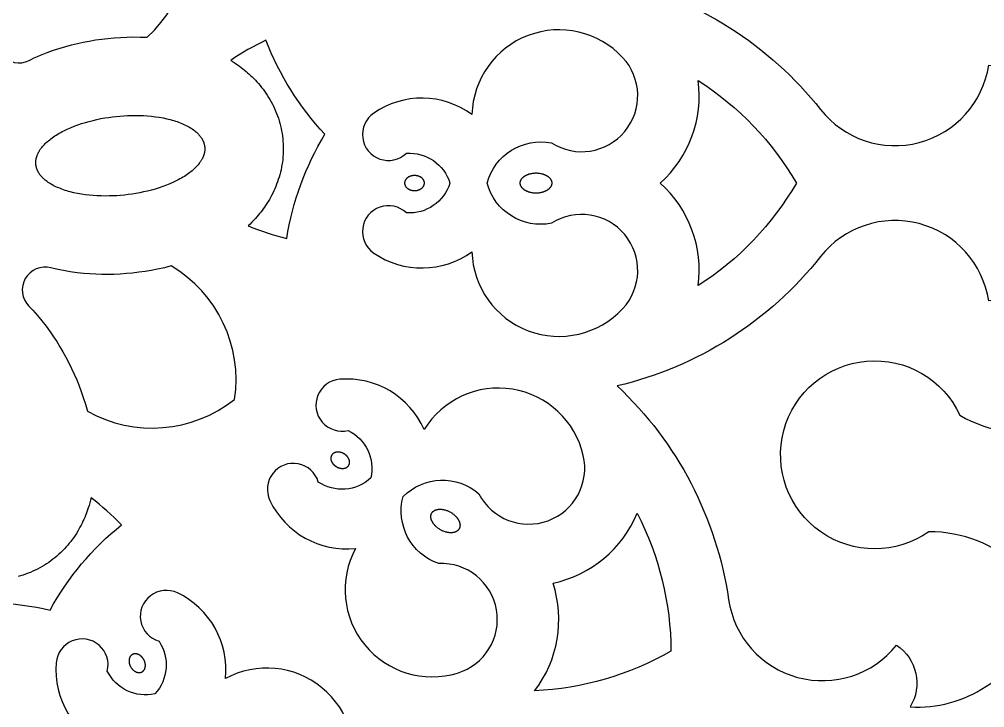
# Model space of a CAD drawing. Extents: x 10744 to 12749, y 6669 to 8676.
# Drawn here: x 11798.5 to 12112.5, y 7501.9 to 7725.9 of the extents above; entities that cross this region are included whole.
import ezdxf

# ---------------------------------------------------------------- set-up
doc = ezdxf.new("R2010")
doc.units = 0
doc.layers.add('LAYER_01', color=1, linetype='CONTINUOUS')

msp = doc.modelspace()

# ---------------------------------------------------------------- linework, layer by layer
at = {"layer": 'LAYER_01'}
for points in [[(12094.3, 7786.04, 0.395706), (12136.84, 7825.54, -0.07715), (12112.84, 7836.42, 0.159346), (12088.24, 7843.05, -0.402688), (12083.8, 7822.93, 0.655404), (12029.21, 7808.12, -0.168973), (11992.99, 7738.58, -0.168973), (12059.12, 7696.47, 0.655404), (12113.81, 7710.93, -0.402688), (12127.71, 7695.73, 0.159346), (12145.7, 7713.77, -0.07715), (12161.05, 7735.19, 0.395706), (12104.46, 7748.13, -2.755711)], [(11950.65, 7672.57, -0.394356), (11971.59, 7685.66, 0.882071), (11994.74, 7713.46, 0.670603), (11945.73, 7694.9, 0.318431), (11913.77, 7695.33, 1.084367), (11924.41, 7682.28, -0.346252), (11938.56, 7672.57, -0.346252), (11924.41, 7662.87, 1.084367), (11913.77, 7649.81, 0.318431), (11945.73, 7650.25, 0.670603), (11994.74, 7631.69, 0.882071), (11971.59, 7659.49, -0.394356)], [(11872.94, 7658.64, 0.037965), (11885.5, 7654.52, -0.096672), (11897.9, 7688.47, -0.096672), (11878.71, 7719.1, 0.037965), (11867.28, 7712.46), (11868.01, 7712), (11868.73, 7711.54), (11869.44, 7711.06), (11870.14, 7710.56), (11871.21, 7709.75), (11871.73, 7709.33), (11872.25, 7708.91), (11872.76, 7708.47), (11873.26, 7708.03), (11873.75, 7707.57), (11874.24, 7707.11), (11874.77, 7706.58), (11875.29, 7706.04), (11875.8, 7705.49), (11876.3, 7704.93), (11876.82, 7704.32), (11877.32, 7703.71), (11877.8, 7703.08), (11878.27, 7702.44), (11878.73, 7701.79), (11879.17, 7701.13), (11879.59, 7700.46), (11880, 7699.77), (11880.41, 7699.04), (11880.81, 7698.3), (11881.18, 7697.55), (11881.54, 7696.79), (11881.87, 7696.02), (11882.19, 7695.24), (11882.49, 7694.46), (11882.76, 7693.67), (11883.02, 7692.85), (11883.25, 7692.03), (11883.47, 7691.21), (11883.66, 7690.37), (11883.82, 7689.54), (11883.97, 7688.71), (11884.09, 7687.87), (11884.19, 7687.03), (11884.27, 7686.18), (11884.32, 7685.34), (11884.35, 7684.49), (11884.36, 7683.64), (11884.35, 7682.79), (11884.31, 7681.94), (11884.25, 7681.09), (11884.17, 7680.24), (11884.07, 7679.4), (11883.94, 7678.56), (11883.79, 7677.73), (11883.62, 7676.9), (11883.43, 7676.09), (11883.22, 7675.28), (11882.99, 7674.48), (11882.74, 7673.69), (11882.48, 7672.94), (11882.21, 7672.19), (11881.92, 7671.46), (11881.61, 7670.72), (11881.28, 7670), (11880.93, 7669.29), (11880.57, 7668.58), (11880.2, 7667.88), (11879.83, 7667.23), (11879.44, 7666.58), (11879.04, 7665.94), (11878.63, 7665.32), (11878.25, 7664.76), (11877.86, 7664.22), (11877.47, 7663.68), (11877.06, 7663.14), (11876.64, 7662.62), (11876.22, 7662.1), (11875.34, 7661.09), (11874.76, 7660.46), (11874.16, 7659.84), (11873.56, 7659.24)], [(12006.97, 7672.57, 0.246903), (12019.33, 7705.95, -0.117913), (12051.27, 7672.57, -0.117913), (12019.33, 7639.2, 0.246903)], [(11992.99, 7606.57, -0.168973), (12029.21, 7537.03, 0.655404), (12083.8, 7522.21, -0.402688), (12088.24, 7502.1, 0.159346), (12112.84, 7508.73, -0.07715), (12136.84, 7519.6, 0.395706), (12094.3, 7559.11, -2.755711), (12104.46, 7597.02, 0.395706), (12161.05, 7609.96, -0.07715), (12145.7, 7631.37, 0.159346), (12127.71, 7649.42, -0.402688), (12113.81, 7634.22, 0.655404), (12059.12, 7648.68, -0.168973)], [(11808.77, 7644.99, 0.761232), (11801.6, 7632.57), (11802.91, 7631.21), (11803.67, 7630.37), (11804.41, 7629.52), (11805.86, 7627.78), (11807.25, 7626), (11808.58, 7624.17), (11809.67, 7622.58), (11810.72, 7620.97), (11811.72, 7619.34), (11812.69, 7617.68), (11813.68, 7615.89), (11814.62, 7614.08), (11815.52, 7612.25), (11816.37, 7610.39), (11817.18, 7608.52), (11817.94, 7606.63), (11818.65, 7604.71), (11819.32, 7602.79), (11820.02, 7600.58), (11820.66, 7598.35, 0.304083), (11868.54, 7602.2, 0.304083), (11847.94, 7645.6), (11845.69, 7645.04), (11843.43, 7644.54), (11841.42, 7644.15), (11839.41, 7643.82), (11837.39, 7643.53), (11835.36, 7643.29), (11833.33, 7643.1), (11831.3, 7642.96), (11829.26, 7642.87), (11827.22, 7642.83), (11825.3, 7642.84), (11823.37, 7642.9), (11821.45, 7643), (11819.54, 7643.15), (11817.31, 7643.39), (11815.1, 7643.69), (11812.85, 7644.08), (11811.72, 7644.3), (11810.61, 7644.54)], [(11923.32, 7570.58, -0.394356), (11948, 7571.44, 0.882071), (11981.95, 7583.94, 0.670603), (11930.22, 7592.37, 0.318431), (11902.76, 7608.73, 1.084367), (11905.45, 7592.1, -0.346252), (11912.85, 7576.62, -0.346252), (11895.74, 7575.29, 1.084367), (11880, 7569.31, 0.318431), (11907.89, 7553.7, 0.670603), (11941.06, 7513.13, 0.882071), (11934.91, 7548.78, -0.394356)], [(11972.09, 7542.42, 0.246903), (11999.48, 7565.14, -0.117913), (12010.46, 7520.26, -0.117913), (11966.11, 7507.34, 0.246903)], [(11848.65, 7495.91, -0.394356), (11870.45, 7484.32, 0.882071), (11906.11, 7478.17, 0.670603), (11865.53, 7511.34, 0.318431), (11849.93, 7539.23, 1.084367), (11843.94, 7523.49, -0.346252), (11842.61, 7506.38, -0.346252), (11827.13, 7513.78, 1.084367), (11810.51, 7516.47, 0.318431), (11826.86, 7489.01, 0.670603), (11835.29, 7437.29, 0.882071), (11847.79, 7471.23, -0.394356)]]:
    msp.add_lwpolyline(points, format="xyb", close=True, dxfattribs=at)
for points in [[(11792.08, 7723.12, 0.761232), (11801.68, 7712.47), (11803.38, 7713.29), (11804.41, 7713.75), (11805.45, 7714.2), (11807.55, 7715.04), (11809.68, 7715.81), (11811.83, 7716.51), (11813.67, 7717.05), (11815.53, 7717.55), (11817.4, 7718), (11819.28, 7718.41), (11821.28, 7718.8), (11823.29, 7719.13), (11825.31, 7719.42), (11827.34, 7719.66), (11829.37, 7719.85), (11831.41, 7719.99), (11833.44, 7720.08), (11835.48, 7720.12), (11837.8, 7720.1), (11840.12, 7720.02, 0.304083), (11851.25, 7766.75, 0.304083)], [(11772.4, 7534.95, -0.096672), (11808.51, 7533.65, -0.096672), (11831.71, 7561.36, 0.037965), (11821.86, 7570.18), (11821.66, 7569.35), (11821.44, 7568.52), (11821.2, 7567.69), (11820.94, 7566.88), (11820.5, 7565.61), (11820.27, 7564.98), (11820.02, 7564.36), (11819.77, 7563.74), (11819.5, 7563.12), (11819.22, 7562.52), (11818.93, 7561.91), (11818.59, 7561.24), (11818.24, 7560.58), (11817.87, 7559.92), (11817.49, 7559.27), (11817.08, 7558.6), (11816.64, 7557.93), (11816.2, 7557.27), (11815.73, 7556.63), (11815.26, 7555.99), (11814.76, 7555.37), (11814.25, 7554.76), (11813.73, 7554.16), (11813.17, 7553.54), (11812.58, 7552.94), (11811.98, 7552.35), (11811.37, 7551.78), (11810.74, 7551.22), (11810.1, 7550.68), (11809.45, 7550.16), (11808.78, 7549.65), (11808.08, 7549.15), (11807.37, 7548.68), (11806.65, 7548.22), (11805.92, 7547.78), (11805.18, 7547.37), (11804.43, 7546.97), (11803.68, 7546.59), (11802.91, 7546.24), (11802.13, 7545.9), (11801.34, 7545.59), (11800.54, 7545.3), (11799.74, 7545.03), (11798.92, 7544.78), (11798.1, 7544.55)]]:
    msp.add_lwpolyline(points, format="xyb", dxfattribs=at)
for points in [[(11803.9, 7678.59), (11803.89, 7678.73), (11803.88, 7678.87), (11803.87, 7679.02), (11803.87, 7679.16), (11803.87, 7679.31), (11803.87, 7679.46), (11803.88, 7679.6), (11803.89, 7679.75), (11803.9, 7679.9), (11803.92, 7680.05), (11803.94, 7680.2), (11803.97, 7680.35), (11804, 7680.5), (11804.03, 7680.66), (11804.07, 7680.81), (11804.11, 7680.97), (11804.16, 7681.12), (11804.21, 7681.28), (11804.26, 7681.43), (11804.32, 7681.59), (11804.38, 7681.75), (11804.45, 7681.9), (11804.52, 7682.06), (11804.59, 7682.22), (11804.67, 7682.38), (11804.75, 7682.54), (11804.84, 7682.7), (11804.93, 7682.86), (11805.02, 7683.02), (11805.12, 7683.18), (11805.22, 7683.34), (11805.33, 7683.5), (11805.44, 7683.66), (11805.56, 7683.82), (11805.81, 7684.15), (11806.07, 7684.47), (11806.35, 7684.79), (11806.65, 7685.11), (11806.96, 7685.43), (11807.29, 7685.74), (11807.64, 7686.06), (11808, 7686.37), (11808.38, 7686.69), (11808.78, 7686.99), (11809.19, 7687.3), (11809.62, 7687.6), (11810.06, 7687.9), (11810.52, 7688.19), (11810.99, 7688.48), (11811.47, 7688.77), (11811.97, 7689.05), (11812.48, 7689.32), (11813, 7689.59), (11814.08, 7690.11), (11815.2, 7690.6), (11816.36, 7691.07), (11817.55, 7691.51), (11818.76, 7691.93), (11820, 7692.31), (11821.25, 7692.66), (11822.5, 7692.98), (11823.77, 7693.27), (11825.03, 7693.53), (11826.29, 7693.76), (11827.55, 7693.96), (11828.78, 7694.13), (11830.01, 7694.27), (11831.23, 7694.38), (11832.48, 7694.48), (11833.74, 7694.54), (11835.02, 7694.58), (11836.31, 7694.59), (11837.61, 7694.57), (11838.91, 7694.52), (11840.21, 7694.43), (11841.49, 7694.31), (11842.77, 7694.16), (11844.02, 7693.98), (11845.25, 7693.76), (11846.45, 7693.51), (11847.61, 7693.23), (11848.18, 7693.07), (11848.73, 7692.91), (11849.28, 7692.74), (11849.81, 7692.56), (11850.33, 7692.38), (11850.84, 7692.18), (11851.34, 7691.98), (11851.82, 7691.78), (11852.28, 7691.57), (11852.73, 7691.35), (11853.17, 7691.12), (11853.59, 7690.89), (11854, 7690.65), (11854.39, 7690.41), (11854.76, 7690.17), (11855.12, 7689.91), (11855.46, 7689.66), (11855.78, 7689.4), (11856.09, 7689.13), (11856.24, 7689), (11856.38, 7688.87), (11856.52, 7688.73), (11856.65, 7688.6), (11856.78, 7688.46), (11856.91, 7688.32), (11857.03, 7688.19), (11857.15, 7688.05), (11857.26, 7687.91), (11857.37, 7687.77), (11857.48, 7687.63), (11857.58, 7687.49), (11857.68, 7687.35), (11857.77, 7687.21), (11857.86, 7687.07), (11857.94, 7686.92), (11858.02, 7686.78), (11858.1, 7686.64), (11858.17, 7686.5), (11858.24, 7686.36), (11858.31, 7686.21), (11858.37, 7686.07), (11858.42, 7685.93), (11858.48, 7685.78), (11858.53, 7685.64), (11858.57, 7685.5), (11858.61, 7685.36), (11858.65, 7685.21), (11858.68, 7685.07), (11858.72, 7684.93), (11858.74, 7684.79), (11858.77, 7684.64), (11858.79, 7684.5), (11858.8, 7684.36), (11858.82, 7684.22), (11858.83, 7684.08), (11858.83, 7683.93), (11858.84, 7683.79), (11858.84, 7683.64), (11858.83, 7683.5), (11858.82, 7683.35), (11858.81, 7683.2), (11858.8, 7683.05), (11858.78, 7682.9), (11858.76, 7682.75), (11858.73, 7682.6), (11858.7, 7682.45), (11858.67, 7682.29), (11858.63, 7682.14), (11858.59, 7681.98), (11858.54, 7681.83), (11858.49, 7681.67), (11858.44, 7681.52), (11858.38, 7681.36), (11858.32, 7681.2), (11858.26, 7681.05), (11858.19, 7680.89), (11858.11, 7680.73), (11858.04, 7680.57), (11857.95, 7680.41), (11857.87, 7680.25), (11857.78, 7680.09), (11857.68, 7679.93), (11857.58, 7679.77), (11857.48, 7679.61), (11857.37, 7679.45), (11857.26, 7679.29), (11857.14, 7679.13), (11856.9, 7678.81), (11856.63, 7678.48), (11856.35, 7678.16), (11856.06, 7677.84), (11855.74, 7677.52), (11855.41, 7677.21), (11855.06, 7676.89), (11854.7, 7676.58), (11854.32, 7676.27), (11853.92, 7675.96), (11853.51, 7675.65), (11853.08, 7675.35), (11852.64, 7675.05), (11852.18, 7674.76), (11851.71, 7674.47), (11851.23, 7674.18), (11850.73, 7673.91), (11850.22, 7673.63), (11849.7, 7673.36), (11848.62, 7672.84), (11847.5, 7672.35), (11846.34, 7671.88), (11845.15, 7671.44), (11843.94, 7671.02), (11842.71, 7670.64), (11841.46, 7670.29), (11840.2, 7669.97), (11838.93, 7669.68), (11837.67, 7669.42), (11836.41, 7669.19), (11835.16, 7668.99), (11833.92, 7668.82), (11832.7, 7668.68), (11831.47, 7668.57), (11830.22, 7668.47), (11828.96, 7668.41), (11827.68, 7668.37), (11826.39, 7668.36), (11825.09, 7668.38), (11823.79, 7668.43), (11822.5, 7668.52), (11821.21, 7668.64), (11819.94, 7668.79), (11818.68, 7668.97), (11817.45, 7669.19), (11816.26, 7669.44), (11815.09, 7669.72), (11814.53, 7669.88), (11813.97, 7670.04), (11813.42, 7670.21), (11812.89, 7670.39), (11812.37, 7670.57), (11811.86, 7670.77), (11811.37, 7670.97), (11810.89, 7671.17), (11810.42, 7671.38), (11809.97, 7671.6), (11809.53, 7671.83), (11809.11, 7672.06), (11808.7, 7672.3), (11808.31, 7672.54), (11807.94, 7672.79), (11807.58, 7673.04), (11807.24, 7673.29), (11806.92, 7673.55), (11806.61, 7673.82), (11806.46, 7673.95), (11806.32, 7674.08), (11806.18, 7674.22), (11806.05, 7674.35), (11805.92, 7674.49), (11805.79, 7674.63), (11805.67, 7674.76), (11805.55, 7674.9), (11805.44, 7675.04), (11805.33, 7675.18), (11805.22, 7675.32), (11805.12, 7675.46), (11805.03, 7675.6), (11804.93, 7675.74), (11804.84, 7675.88), (11804.76, 7676.03), (11804.68, 7676.17), (11804.6, 7676.31), (11804.53, 7676.45), (11804.46, 7676.6), (11804.4, 7676.74), (11804.34, 7676.88), (11804.28, 7677.02), (11804.23, 7677.17), (11804.18, 7677.31), (11804.13, 7677.45), (11804.09, 7677.59), (11804.05, 7677.74), (11804.02, 7677.88), (11803.99, 7678.02), (11803.96, 7678.16), (11803.94, 7678.31), (11803.92, 7678.45)], [(11930.27, 7672.57), (11930.27, 7672.63), (11930.27, 7672.68), (11930.26, 7672.74), (11930.26, 7672.79), (11930.25, 7672.85), (11930.24, 7672.91), (11930.23, 7672.96), (11930.22, 7673.02), (11930.2, 7673.08), (11930.19, 7673.13), (11930.17, 7673.19), (11930.15, 7673.25), (11930.13, 7673.3), (11930.1, 7673.36), (11930.07, 7673.42), (11930.05, 7673.47), (11930.02, 7673.53), (11929.98, 7673.59), (11929.95, 7673.64), (11929.91, 7673.7), (11929.87, 7673.75), (11929.83, 7673.81), (11929.79, 7673.86), (11929.75, 7673.91), (11929.7, 7673.96), (11929.65, 7674.02), (11929.6, 7674.07), (11929.55, 7674.12), (11929.5, 7674.16), (11929.44, 7674.21), (11929.39, 7674.26), (11929.33, 7674.3), (11929.27, 7674.35), (11929.21, 7674.39), (11929.14, 7674.43), (11929.08, 7674.47), (11929.01, 7674.51), (11928.95, 7674.55), (11928.88, 7674.59), (11928.81, 7674.62), (11928.74, 7674.65), (11928.67, 7674.69), (11928.6, 7674.72), (11928.53, 7674.75), (11928.45, 7674.77), (11928.38, 7674.8), (11928.31, 7674.83), (11928.23, 7674.85), (11928.16, 7674.87), (11928.08, 7674.89), (11928.01, 7674.91), (11927.93, 7674.93), (11927.86, 7674.94), (11927.78, 7674.96), (11927.71, 7674.97), (11927.63, 7674.98), (11927.56, 7674.99), (11927.48, 7675), (11927.41, 7675), (11927.34, 7675.01), (11927.19, 7675.02), (11927.05, 7675.02), (11926.9, 7675.02), (11926.76, 7675.01), (11926.68, 7675), (11926.61, 7675), (11926.53, 7674.99), (11926.46, 7674.98), (11926.38, 7674.97), (11926.31, 7674.96), (11926.23, 7674.94), (11926.16, 7674.93), (11926.08, 7674.91), (11926.01, 7674.89), (11925.93, 7674.87), (11925.86, 7674.85), (11925.78, 7674.83), (11925.71, 7674.8), (11925.64, 7674.77), (11925.56, 7674.75), (11925.49, 7674.72), (11925.42, 7674.69), (11925.35, 7674.65), (11925.28, 7674.62), (11925.21, 7674.59), (11925.14, 7674.55), (11925.08, 7674.51), (11925.01, 7674.47), (11924.95, 7674.43), (11924.88, 7674.39), (11924.82, 7674.35), (11924.76, 7674.3), (11924.7, 7674.26), (11924.65, 7674.21), (11924.59, 7674.16), (11924.54, 7674.12), (11924.49, 7674.07), (11924.44, 7674.02), (11924.39, 7673.96), (11924.34, 7673.91), (11924.3, 7673.86), (11924.26, 7673.81), (11924.22, 7673.75), (11924.18, 7673.7), (11924.14, 7673.64), (11924.11, 7673.59), (11924.07, 7673.53), (11924.04, 7673.47), (11924.02, 7673.42), (11923.99, 7673.36), (11923.96, 7673.3), (11923.94, 7673.25), (11923.92, 7673.19), (11923.9, 7673.13), (11923.89, 7673.08), (11923.87, 7673.02), (11923.86, 7672.96), (11923.85, 7672.91), (11923.84, 7672.85), (11923.83, 7672.79), (11923.83, 7672.74), (11923.82, 7672.68), (11923.82, 7672.63), (11923.82, 7672.57), (11923.82, 7672.52), (11923.82, 7672.46), (11923.83, 7672.41), (11923.83, 7672.35), (11923.84, 7672.3), (11923.85, 7672.24), (11923.86, 7672.19), (11923.87, 7672.13), (11923.89, 7672.07), (11923.9, 7672.01), (11923.92, 7671.96), (11923.94, 7671.9), (11923.96, 7671.84), (11923.99, 7671.79), (11924.02, 7671.73), (11924.04, 7671.67), (11924.07, 7671.62), (11924.11, 7671.56), (11924.14, 7671.51), (11924.18, 7671.45), (11924.22, 7671.4), (11924.26, 7671.34), (11924.3, 7671.29), (11924.34, 7671.23), (11924.39, 7671.18), (11924.44, 7671.13), (11924.49, 7671.08), (11924.54, 7671.03), (11924.59, 7670.98), (11924.65, 7670.94), (11924.7, 7670.89), (11924.76, 7670.84), (11924.82, 7670.8), (11924.88, 7670.76), (11924.95, 7670.71), (11925.01, 7670.67), (11925.08, 7670.64), (11925.14, 7670.6), (11925.21, 7670.56), (11925.28, 7670.53), (11925.35, 7670.49), (11925.42, 7670.46), (11925.49, 7670.43), (11925.56, 7670.4), (11925.64, 7670.37), (11925.71, 7670.35), (11925.78, 7670.32), (11925.86, 7670.3), (11925.93, 7670.28), (11926.01, 7670.26), (11926.08, 7670.24), (11926.16, 7670.22), (11926.23, 7670.21), (11926.31, 7670.19), (11926.38, 7670.18), (11926.46, 7670.17), (11926.53, 7670.16), (11926.61, 7670.15), (11926.68, 7670.14), (11926.76, 7670.14), (11926.9, 7670.13), (11927.05, 7670.13), (11927.19, 7670.13), (11927.34, 7670.14), (11927.41, 7670.14), (11927.48, 7670.15), (11927.56, 7670.16), (11927.63, 7670.17), (11927.71, 7670.18), (11927.78, 7670.19), (11927.86, 7670.21), (11927.93, 7670.22), (11928.01, 7670.24), (11928.08, 7670.26), (11928.16, 7670.28), (11928.23, 7670.3), (11928.31, 7670.32), (11928.38, 7670.35), (11928.45, 7670.37), (11928.53, 7670.4), (11928.6, 7670.43), (11928.67, 7670.46), (11928.74, 7670.49), (11928.81, 7670.53), (11928.88, 7670.56), (11928.95, 7670.6), (11929.01, 7670.64), (11929.08, 7670.67), (11929.14, 7670.71), (11929.21, 7670.76), (11929.27, 7670.8), (11929.33, 7670.84), (11929.39, 7670.89), (11929.44, 7670.94), (11929.5, 7670.98), (11929.55, 7671.03), (11929.6, 7671.08), (11929.65, 7671.13), (11929.7, 7671.18), (11929.75, 7671.23), (11929.79, 7671.29), (11929.83, 7671.34), (11929.87, 7671.4), (11929.91, 7671.45), (11929.95, 7671.51), (11929.98, 7671.56), (11930.02, 7671.62), (11930.05, 7671.67), (11930.07, 7671.73), (11930.1, 7671.79), (11930.13, 7671.84), (11930.15, 7671.9), (11930.17, 7671.96), (11930.19, 7672.01), (11930.2, 7672.07), (11930.22, 7672.13), (11930.23, 7672.19), (11930.24, 7672.24), (11930.25, 7672.3), (11930.26, 7672.35), (11930.26, 7672.41), (11930.27, 7672.46), (11930.27, 7672.52)], [(11961.43, 7672.57), (11961.43, 7672.65), (11961.43, 7672.68), (11961.44, 7672.72), (11961.44, 7672.76), (11961.44, 7672.79), (11961.45, 7672.83), (11961.45, 7672.87), (11961.46, 7672.91), (11961.46, 7672.94), (11961.47, 7672.98), (11961.48, 7673.02), (11961.49, 7673.06), (11961.5, 7673.1), (11961.51, 7673.13), (11961.52, 7673.17), (11961.53, 7673.21), (11961.54, 7673.25), (11961.55, 7673.29), (11961.57, 7673.32), (11961.6, 7673.4), (11961.63, 7673.48), (11961.67, 7673.55), (11961.7, 7673.63), (11961.75, 7673.71), (11961.79, 7673.78), (11961.84, 7673.86), (11961.89, 7673.93), (11961.95, 7674.01), (11962, 7674.08), (11962.07, 7674.16), (11962.13, 7674.23), (11962.2, 7674.3), (11962.27, 7674.37), (11962.34, 7674.44), (11962.42, 7674.51), (11962.5, 7674.58), (11962.58, 7674.64), (11962.66, 7674.71), (11962.75, 7674.77), (11962.84, 7674.84), (11962.93, 7674.9), (11963.03, 7674.96), (11963.13, 7675.01), (11963.23, 7675.07), (11963.33, 7675.12), (11963.43, 7675.18), (11963.54, 7675.23), (11963.65, 7675.28), (11963.76, 7675.32), (11963.87, 7675.37), (11963.98, 7675.41), (11964.09, 7675.45), (11964.21, 7675.49), (11964.32, 7675.53), (11964.44, 7675.56), (11964.56, 7675.6), (11964.67, 7675.63), (11964.91, 7675.68), (11965.15, 7675.73), (11965.39, 7675.77), (11965.63, 7675.8), (11965.87, 7675.83), (11966.1, 7675.85), (11966.34, 7675.86), (11966.56, 7675.86), (11966.79, 7675.86), (11967.03, 7675.85), (11967.26, 7675.83), (11967.5, 7675.8), (11967.74, 7675.77), (11967.98, 7675.73), (11968.22, 7675.68), (11968.45, 7675.63), (11968.57, 7675.6), (11968.69, 7675.56), (11968.81, 7675.53), (11968.92, 7675.49), (11969.04, 7675.45), (11969.15, 7675.41), (11969.26, 7675.37), (11969.37, 7675.32), (11969.48, 7675.28), (11969.59, 7675.23), (11969.7, 7675.18), (11969.8, 7675.12), (11969.9, 7675.07), (11970, 7675.01), (11970.1, 7674.96), (11970.19, 7674.9), (11970.29, 7674.84), (11970.38, 7674.77), (11970.46, 7674.71), (11970.55, 7674.64), (11970.63, 7674.58), (11970.71, 7674.51), (11970.79, 7674.44), (11970.86, 7674.37), (11970.93, 7674.3), (11971, 7674.23), (11971.06, 7674.16), (11971.12, 7674.08), (11971.18, 7674.01), (11971.24, 7673.93), (11971.29, 7673.86), (11971.34, 7673.78), (11971.38, 7673.71), (11971.42, 7673.63), (11971.46, 7673.55), (11971.5, 7673.48), (11971.53, 7673.4), (11971.56, 7673.32), (11971.57, 7673.29), (11971.59, 7673.25), (11971.6, 7673.21), (11971.61, 7673.17), (11971.62, 7673.13), (11971.63, 7673.1), (11971.64, 7673.06), (11971.65, 7673.02), (11971.66, 7672.98), (11971.66, 7672.94), (11971.67, 7672.91), (11971.68, 7672.87), (11971.68, 7672.83), (11971.68, 7672.79), (11971.69, 7672.76), (11971.69, 7672.72), (11971.69, 7672.68), (11971.7, 7672.65), (11971.7, 7672.57), (11971.7, 7672.5), (11971.69, 7672.46), (11971.69, 7672.43), (11971.69, 7672.39), (11971.68, 7672.35), (11971.68, 7672.32), (11971.68, 7672.28), (11971.67, 7672.24), (11971.66, 7672.2), (11971.66, 7672.17), (11971.65, 7672.13), (11971.64, 7672.09), (11971.63, 7672.05), (11971.62, 7672.01), (11971.61, 7671.98), (11971.6, 7671.94), (11971.59, 7671.9), (11971.57, 7671.86), (11971.56, 7671.82), (11971.53, 7671.75), (11971.5, 7671.67), (11971.46, 7671.59), (11971.42, 7671.52), (11971.38, 7671.44), (11971.34, 7671.36), (11971.29, 7671.29), (11971.24, 7671.21), (11971.18, 7671.14), (11971.12, 7671.06), (11971.06, 7670.99), (11971, 7670.92), (11970.93, 7670.85), (11970.86, 7670.78), (11970.79, 7670.71), (11970.71, 7670.64), (11970.63, 7670.57), (11970.55, 7670.5), (11970.46, 7670.44), (11970.38, 7670.37), (11970.29, 7670.31), (11970.19, 7670.25), (11970.1, 7670.19), (11970, 7670.13), (11969.9, 7670.08), (11969.8, 7670.02), (11969.7, 7669.97), (11969.59, 7669.92), (11969.48, 7669.87), (11969.37, 7669.82), (11969.26, 7669.78), (11969.15, 7669.73), (11969.04, 7669.69), (11968.92, 7669.65), (11968.81, 7669.62), (11968.69, 7669.58), (11968.57, 7669.55), (11968.45, 7669.52), (11968.22, 7669.46), (11967.98, 7669.41), (11967.74, 7669.37), (11967.5, 7669.34), (11967.26, 7669.32), (11967.03, 7669.3), (11966.79, 7669.29), (11966.56, 7669.29), (11966.34, 7669.29), (11966.1, 7669.3), (11965.87, 7669.32), (11965.63, 7669.34), (11965.39, 7669.37), (11965.15, 7669.41), (11964.91, 7669.46), (11964.67, 7669.52), (11964.56, 7669.55), (11964.44, 7669.58), (11964.32, 7669.62), (11964.21, 7669.65), (11964.09, 7669.69), (11963.98, 7669.73), (11963.87, 7669.78), (11963.76, 7669.82), (11963.65, 7669.87), (11963.54, 7669.92), (11963.43, 7669.97), (11963.33, 7670.02), (11963.23, 7670.08), (11963.13, 7670.13), (11963.03, 7670.19), (11962.93, 7670.25), (11962.84, 7670.31), (11962.75, 7670.37), (11962.66, 7670.44), (11962.58, 7670.5), (11962.5, 7670.57), (11962.42, 7670.64), (11962.34, 7670.71), (11962.27, 7670.78), (11962.2, 7670.85), (11962.13, 7670.92), (11962.07, 7670.99), (11962, 7671.06), (11961.95, 7671.14), (11961.89, 7671.21), (11961.84, 7671.29), (11961.79, 7671.36), (11961.75, 7671.44), (11961.7, 7671.52), (11961.67, 7671.59), (11961.63, 7671.67), (11961.6, 7671.75), (11961.57, 7671.82), (11961.55, 7671.86), (11961.54, 7671.9), (11961.53, 7671.94), (11961.52, 7671.98), (11961.51, 7672.01), (11961.5, 7672.05), (11961.49, 7672.09), (11961.48, 7672.13), (11961.47, 7672.17), (11961.46, 7672.2), (11961.46, 7672.24), (11961.45, 7672.28), (11961.45, 7672.32), (11961.44, 7672.35), (11961.44, 7672.39), (11961.44, 7672.43), (11961.43, 7672.46), (11961.43, 7672.5)], [(11905.67, 7580.77), (11905.7, 7580.81), (11905.72, 7580.86), (11905.75, 7580.91), (11905.77, 7580.96), (11905.79, 7581.02), (11905.81, 7581.07), (11905.83, 7581.12), (11905.85, 7581.18), (11905.86, 7581.24), (11905.88, 7581.29), (11905.89, 7581.35), (11905.9, 7581.41), (11905.91, 7581.47), (11905.92, 7581.53), (11905.92, 7581.6), (11905.93, 7581.66), (11905.93, 7581.72), (11905.93, 7581.79), (11905.93, 7581.85), (11905.92, 7581.92), (11905.92, 7581.99), (11905.91, 7582.05), (11905.9, 7582.12), (11905.89, 7582.19), (11905.87, 7582.26), (11905.86, 7582.33), (11905.84, 7582.39), (11905.82, 7582.46), (11905.8, 7582.53), (11905.77, 7582.6), (11905.75, 7582.67), (11905.72, 7582.74), (11905.69, 7582.81), (11905.66, 7582.87), (11905.62, 7582.94), (11905.59, 7583.01), (11905.55, 7583.07), (11905.51, 7583.14), (11905.47, 7583.21), (11905.43, 7583.27), (11905.39, 7583.33), (11905.34, 7583.4), (11905.3, 7583.46), (11905.25, 7583.52), (11905.2, 7583.58), (11905.15, 7583.64), (11905.1, 7583.7), (11905.04, 7583.76), (11904.99, 7583.81), (11904.94, 7583.87), (11904.88, 7583.92), (11904.82, 7583.97), (11904.77, 7584.02), (11904.71, 7584.07), (11904.65, 7584.12), (11904.59, 7584.17), (11904.53, 7584.22), (11904.47, 7584.26), (11904.41, 7584.3), (11904.35, 7584.35), (11904.22, 7584.42), (11904.1, 7584.5), (11903.98, 7584.57), (11903.84, 7584.64), (11903.78, 7584.67), (11903.71, 7584.7), (11903.64, 7584.73), (11903.57, 7584.76), (11903.5, 7584.78), (11903.43, 7584.81), (11903.36, 7584.84), (11903.28, 7584.86), (11903.21, 7584.88), (11903.14, 7584.91), (11903.06, 7584.93), (11902.99, 7584.94), (11902.91, 7584.96), (11902.83, 7584.98), (11902.76, 7584.99), (11902.68, 7585), (11902.6, 7585.01), (11902.53, 7585.02), (11902.45, 7585.03), (11902.37, 7585.04), (11902.3, 7585.04), (11902.22, 7585.04), (11902.14, 7585.04), (11902.07, 7585.04), (11901.99, 7585.04), (11901.91, 7585.03), (11901.84, 7585.03), (11901.77, 7585.02), (11901.69, 7585.01), (11901.62, 7585), (11901.55, 7584.98), (11901.48, 7584.97), (11901.41, 7584.95), (11901.34, 7584.93), (11901.27, 7584.91), (11901.21, 7584.89), (11901.14, 7584.87), (11901.08, 7584.84), (11901.02, 7584.81), (11900.96, 7584.79), (11900.9, 7584.76), (11900.84, 7584.73), (11900.78, 7584.69), (11900.73, 7584.66), (11900.68, 7584.63), (11900.63, 7584.59), (11900.58, 7584.55), (11900.53, 7584.51), (11900.48, 7584.48), (11900.44, 7584.43), (11900.39, 7584.39), (11900.35, 7584.35), (11900.31, 7584.31), (11900.27, 7584.27), (11900.24, 7584.22), (11900.2, 7584.18), (11900.17, 7584.13), (11900.14, 7584.09), (11900.11, 7584.04), (11900.08, 7583.99), (11900.06, 7583.95), (11900.03, 7583.9), (11900.01, 7583.85), (11899.98, 7583.8), (11899.96, 7583.74), (11899.94, 7583.69), (11899.92, 7583.64), (11899.91, 7583.58), (11899.89, 7583.52), (11899.88, 7583.47), (11899.86, 7583.41), (11899.85, 7583.35), (11899.85, 7583.29), (11899.84, 7583.23), (11899.83, 7583.16), (11899.83, 7583.1), (11899.83, 7583.04), (11899.83, 7582.97), (11899.83, 7582.91), (11899.83, 7582.84), (11899.84, 7582.77), (11899.85, 7582.71), (11899.86, 7582.64), (11899.87, 7582.57), (11899.88, 7582.5), (11899.9, 7582.43), (11899.92, 7582.37), (11899.94, 7582.3), (11899.96, 7582.23), (11899.98, 7582.16), (11900.01, 7582.09), (11900.04, 7582.02), (11900.07, 7581.95), (11900.1, 7581.89), (11900.13, 7581.82), (11900.17, 7581.75), (11900.2, 7581.69), (11900.24, 7581.62), (11900.28, 7581.55), (11900.32, 7581.49), (11900.37, 7581.43), (11900.41, 7581.36), (11900.46, 7581.3), (11900.51, 7581.24), (11900.56, 7581.18), (11900.61, 7581.12), (11900.66, 7581.06), (11900.71, 7581), (11900.77, 7580.95), (11900.82, 7580.89), (11900.88, 7580.84), (11900.93, 7580.79), (11900.99, 7580.74), (11901.05, 7580.69), (11901.11, 7580.64), (11901.17, 7580.59), (11901.23, 7580.54), (11901.29, 7580.5), (11901.35, 7580.46), (11901.41, 7580.41), (11901.53, 7580.34), (11901.65, 7580.26), (11901.78, 7580.19), (11901.91, 7580.12), (11901.98, 7580.09), (11902.05, 7580.06), (11902.11, 7580.03), (11902.18, 7580), (11902.25, 7579.98), (11902.33, 7579.95), (11902.4, 7579.92), (11902.47, 7579.9), (11902.54, 7579.88), (11902.62, 7579.85), (11902.69, 7579.83), (11902.77, 7579.82), (11902.85, 7579.8), (11902.92, 7579.78), (11903, 7579.77), (11903.07, 7579.76), (11903.15, 7579.75), (11903.23, 7579.74), (11903.31, 7579.73), (11903.38, 7579.72), (11903.46, 7579.72), (11903.54, 7579.72), (11903.61, 7579.72), (11903.69, 7579.72), (11903.77, 7579.72), (11903.84, 7579.73), (11903.92, 7579.73), (11903.99, 7579.74), (11904.06, 7579.75), (11904.13, 7579.76), (11904.21, 7579.78), (11904.28, 7579.79), (11904.35, 7579.81), (11904.41, 7579.83), (11904.48, 7579.85), (11904.55, 7579.87), (11904.61, 7579.89), (11904.68, 7579.92), (11904.74, 7579.95), (11904.8, 7579.97), (11904.86, 7580), (11904.92, 7580.03), (11904.97, 7580.07), (11905.03, 7580.1), (11905.08, 7580.13), (11905.13, 7580.17), (11905.18, 7580.21), (11905.23, 7580.25), (11905.27, 7580.28), (11905.32, 7580.32), (11905.36, 7580.37), (11905.4, 7580.41), (11905.44, 7580.45), (11905.48, 7580.49), (11905.52, 7580.54), (11905.55, 7580.58), (11905.58, 7580.63), (11905.62, 7580.67), (11905.64, 7580.72)], [(11932.66, 7565.19), (11932.69, 7565.25), (11932.71, 7565.28), (11932.73, 7565.31), (11932.76, 7565.34), (11932.78, 7565.37), (11932.8, 7565.4), (11932.82, 7565.43), (11932.85, 7565.46), (11932.87, 7565.49), (11932.9, 7565.52), (11932.92, 7565.55), (11932.95, 7565.58), (11932.97, 7565.61), (11933, 7565.63), (11933.03, 7565.66), (11933.06, 7565.69), (11933.09, 7565.72), (11933.12, 7565.74), (11933.15, 7565.77), (11933.21, 7565.82), (11933.28, 7565.87), (11933.35, 7565.92), (11933.42, 7565.97), (11933.5, 7566.01), (11933.57, 7566.05), (11933.65, 7566.1), (11933.74, 7566.13), (11933.82, 7566.17), (11933.91, 7566.21), (11934, 7566.24), (11934.09, 7566.27), (11934.18, 7566.3), (11934.28, 7566.33), (11934.38, 7566.35), (11934.48, 7566.37), (11934.58, 7566.39), (11934.69, 7566.41), (11934.79, 7566.42), (11934.9, 7566.43), (11935.01, 7566.44), (11935.12, 7566.45), (11935.23, 7566.45), (11935.35, 7566.45), (11935.46, 7566.45), (11935.58, 7566.45), (11935.69, 7566.44), (11935.81, 7566.43), (11935.93, 7566.42), (11936.04, 7566.41), (11936.16, 7566.39), (11936.28, 7566.37), (11936.4, 7566.35), (11936.52, 7566.33), (11936.64, 7566.3), (11936.76, 7566.27), (11936.88, 7566.24), (11936.99, 7566.21), (11937.23, 7566.14), (11937.46, 7566.06), (11937.69, 7565.98), (11937.91, 7565.89), (11938.13, 7565.79), (11938.34, 7565.69), (11938.55, 7565.58), (11938.75, 7565.47), (11938.94, 7565.35), (11939.14, 7565.22), (11939.33, 7565.09), (11939.53, 7564.95), (11939.72, 7564.8), (11939.9, 7564.65), (11940.09, 7564.49), (11940.27, 7564.32), (11940.35, 7564.24), (11940.44, 7564.15), (11940.52, 7564.06), (11940.6, 7563.97), (11940.68, 7563.88), (11940.76, 7563.79), (11940.84, 7563.69), (11940.91, 7563.6), (11940.98, 7563.5), (11941.05, 7563.41), (11941.12, 7563.31), (11941.18, 7563.21), (11941.24, 7563.11), (11941.3, 7563.02), (11941.35, 7562.92), (11941.41, 7562.82), (11941.46, 7562.72), (11941.5, 7562.62), (11941.55, 7562.52), (11941.59, 7562.42), (11941.63, 7562.32), (11941.66, 7562.22), (11941.69, 7562.13), (11941.72, 7562.03), (11941.75, 7561.93), (11941.77, 7561.84), (11941.79, 7561.74), (11941.81, 7561.65), (11941.82, 7561.55), (11941.83, 7561.46), (11941.84, 7561.37), (11941.84, 7561.28), (11941.84, 7561.19), (11941.84, 7561.11), (11941.83, 7561.02), (11941.83, 7560.94), (11941.82, 7560.85), (11941.8, 7560.77), (11941.8, 7560.73), (11941.79, 7560.69), (11941.78, 7560.65), (11941.77, 7560.61), (11941.76, 7560.58), (11941.75, 7560.54), (11941.74, 7560.5), (11941.73, 7560.46), (11941.72, 7560.43), (11941.7, 7560.39), (11941.69, 7560.36), (11941.68, 7560.32), (11941.66, 7560.29), (11941.65, 7560.25), (11941.63, 7560.22), (11941.62, 7560.18), (11941.6, 7560.15), (11941.58, 7560.12), (11941.55, 7560.05), (11941.51, 7559.99), (11941.49, 7559.96), (11941.47, 7559.93), (11941.45, 7559.9), (11941.43, 7559.87), (11941.4, 7559.84), (11941.38, 7559.81), (11941.36, 7559.78), (11941.33, 7559.75), (11941.31, 7559.72), (11941.28, 7559.69), (11941.26, 7559.66), (11941.23, 7559.63), (11941.2, 7559.61), (11941.17, 7559.58), (11941.14, 7559.55), (11941.12, 7559.52), (11941.08, 7559.5), (11941.05, 7559.47), (11940.99, 7559.42), (11940.92, 7559.37), (11940.85, 7559.32), (11940.78, 7559.27), (11940.71, 7559.23), (11940.63, 7559.19), (11940.55, 7559.15), (11940.47, 7559.11), (11940.38, 7559.07), (11940.3, 7559.03), (11940.21, 7559), (11940.11, 7558.97), (11940.02, 7558.94), (11939.92, 7558.92), (11939.82, 7558.89), (11939.72, 7558.87), (11939.62, 7558.85), (11939.52, 7558.83), (11939.41, 7558.82), (11939.3, 7558.81), (11939.19, 7558.8), (11939.08, 7558.79), (11938.97, 7558.79), (11938.86, 7558.79), (11938.74, 7558.79), (11938.63, 7558.79), (11938.51, 7558.8), (11938.39, 7558.81), (11938.28, 7558.82), (11938.16, 7558.83), (11938.04, 7558.85), (11937.92, 7558.87), (11937.8, 7558.89), (11937.68, 7558.91), (11937.57, 7558.94), (11937.45, 7558.97), (11937.33, 7559), (11937.21, 7559.03), (11936.98, 7559.1), (11936.75, 7559.18), (11936.52, 7559.26), (11936.3, 7559.36), (11936.08, 7559.45), (11935.86, 7559.56), (11935.66, 7559.66), (11935.46, 7559.77), (11935.26, 7559.89), (11935.07, 7560.02), (11934.87, 7560.15), (11934.68, 7560.29), (11934.49, 7560.44), (11934.3, 7560.59), (11934.12, 7560.75), (11933.94, 7560.92), (11933.85, 7561.01), (11933.77, 7561.09), (11933.68, 7561.18), (11933.6, 7561.27), (11933.52, 7561.36), (11933.44, 7561.45), (11933.37, 7561.55), (11933.29, 7561.64), (11933.22, 7561.74), (11933.15, 7561.83), (11933.09, 7561.93), (11933.02, 7562.03), (11932.96, 7562.13), (11932.91, 7562.23), (11932.85, 7562.32), (11932.8, 7562.42), (11932.75, 7562.52), (11932.7, 7562.62), (11932.66, 7562.72), (11932.62, 7562.82), (11932.58, 7562.92), (11932.54, 7563.02), (11932.51, 7563.11), (11932.48, 7563.21), (11932.46, 7563.31), (11932.43, 7563.4), (11932.42, 7563.5), (11932.4, 7563.59), (11932.39, 7563.69), (11932.38, 7563.78), (11932.37, 7563.87), (11932.36, 7563.96), (11932.36, 7564.05), (11932.36, 7564.13), (11932.37, 7564.22), (11932.38, 7564.3), (11932.39, 7564.39), (11932.4, 7564.47), (11932.41, 7564.51), (11932.41, 7564.55), (11932.42, 7564.59), (11932.43, 7564.63), (11932.44, 7564.66), (11932.45, 7564.7), (11932.46, 7564.74), (11932.48, 7564.78), (11932.49, 7564.81), (11932.5, 7564.85), (11932.51, 7564.89), (11932.53, 7564.92), (11932.54, 7564.96), (11932.56, 7564.99), (11932.57, 7565.02), (11932.59, 7565.06), (11932.6, 7565.09), (11932.62, 7565.12)], [(11838.46, 7513.56), (11838.51, 7513.59), (11838.56, 7513.62), (11838.6, 7513.65), (11838.65, 7513.68), (11838.69, 7513.71), (11838.74, 7513.75), (11838.78, 7513.79), (11838.82, 7513.83), (11838.87, 7513.87), (11838.91, 7513.91), (11838.95, 7513.96), (11838.99, 7514), (11839.02, 7514.05), (11839.06, 7514.1), (11839.1, 7514.15), (11839.13, 7514.21), (11839.17, 7514.26), (11839.2, 7514.32), (11839.23, 7514.37), (11839.26, 7514.43), (11839.29, 7514.49), (11839.31, 7514.56), (11839.34, 7514.62), (11839.36, 7514.68), (11839.38, 7514.75), (11839.4, 7514.82), (11839.42, 7514.89), (11839.44, 7514.95), (11839.45, 7515.03), (11839.47, 7515.1), (11839.48, 7515.17), (11839.49, 7515.24), (11839.5, 7515.32), (11839.51, 7515.39), (11839.51, 7515.47), (11839.51, 7515.54), (11839.51, 7515.62), (11839.51, 7515.69), (11839.51, 7515.77), (11839.51, 7515.85), (11839.5, 7515.93), (11839.49, 7516), (11839.49, 7516.08), (11839.47, 7516.16), (11839.46, 7516.23), (11839.45, 7516.31), (11839.43, 7516.39), (11839.42, 7516.46), (11839.4, 7516.54), (11839.38, 7516.61), (11839.36, 7516.69), (11839.33, 7516.76), (11839.31, 7516.83), (11839.28, 7516.91), (11839.26, 7516.98), (11839.23, 7517.05), (11839.2, 7517.12), (11839.17, 7517.19), (11839.14, 7517.25), (11839.11, 7517.32), (11839.04, 7517.45), (11838.97, 7517.58), (11838.9, 7517.7), (11838.82, 7517.82), (11838.77, 7517.88), (11838.73, 7517.94), (11838.69, 7518.01), (11838.64, 7518.06), (11838.59, 7518.12), (11838.55, 7518.18), (11838.5, 7518.24), (11838.44, 7518.3), (11838.39, 7518.36), (11838.34, 7518.41), (11838.28, 7518.47), (11838.23, 7518.52), (11838.17, 7518.57), (11838.11, 7518.62), (11838.05, 7518.67), (11837.99, 7518.72), (11837.93, 7518.77), (11837.87, 7518.82), (11837.81, 7518.86), (11837.74, 7518.91), (11837.68, 7518.95), (11837.61, 7518.99), (11837.55, 7519.03), (11837.48, 7519.06), (11837.41, 7519.1), (11837.34, 7519.13), (11837.28, 7519.17), (11837.21, 7519.19), (11837.14, 7519.22), (11837.07, 7519.25), (11837, 7519.27), (11836.93, 7519.29), (11836.87, 7519.31), (11836.8, 7519.33), (11836.73, 7519.35), (11836.66, 7519.36), (11836.59, 7519.37), (11836.52, 7519.38), (11836.46, 7519.39), (11836.39, 7519.4), (11836.33, 7519.4), (11836.26, 7519.4), (11836.19, 7519.4), (11836.13, 7519.4), (11836.07, 7519.4), (11836.01, 7519.39), (11835.94, 7519.39), (11835.88, 7519.38), (11835.82, 7519.37), (11835.76, 7519.35), (11835.71, 7519.34), (11835.65, 7519.32), (11835.59, 7519.31), (11835.54, 7519.29), (11835.49, 7519.27), (11835.43, 7519.25), (11835.38, 7519.22), (11835.33, 7519.2), (11835.29, 7519.17), (11835.24, 7519.15), (11835.19, 7519.12), (11835.14, 7519.09), (11835.1, 7519.06), (11835.05, 7519.03), (11835.01, 7518.99), (11834.97, 7518.96), (11834.92, 7518.92), (11834.88, 7518.88), (11834.84, 7518.84), (11834.8, 7518.79), (11834.76, 7518.75), (11834.72, 7518.7), (11834.68, 7518.66), (11834.64, 7518.61), (11834.61, 7518.55), (11834.57, 7518.5), (11834.54, 7518.45), (11834.51, 7518.39), (11834.47, 7518.33), (11834.44, 7518.27), (11834.42, 7518.21), (11834.39, 7518.15), (11834.36, 7518.09), (11834.34, 7518.02), (11834.32, 7517.96), (11834.3, 7517.89), (11834.28, 7517.82), (11834.26, 7517.75), (11834.25, 7517.68), (11834.23, 7517.61), (11834.22, 7517.54), (11834.21, 7517.46), (11834.2, 7517.39), (11834.2, 7517.32), (11834.19, 7517.24), (11834.19, 7517.17), (11834.19, 7517.09), (11834.19, 7517.01), (11834.19, 7516.94), (11834.19, 7516.86), (11834.2, 7516.78), (11834.21, 7516.7), (11834.22, 7516.63), (11834.23, 7516.55), (11834.24, 7516.47), (11834.25, 7516.4), (11834.27, 7516.32), (11834.29, 7516.24), (11834.31, 7516.17), (11834.33, 7516.09), (11834.35, 7516.02), (11834.37, 7515.95), (11834.39, 7515.87), (11834.42, 7515.8), (11834.45, 7515.73), (11834.47, 7515.66), (11834.5, 7515.59), (11834.53, 7515.52), (11834.56, 7515.45), (11834.6, 7515.39), (11834.66, 7515.26), (11834.73, 7515.13), (11834.81, 7515.01), (11834.89, 7514.88), (11834.93, 7514.82), (11834.97, 7514.76), (11835.02, 7514.7), (11835.06, 7514.64), (11835.11, 7514.58), (11835.16, 7514.52), (11835.21, 7514.47), (11835.26, 7514.41), (11835.31, 7514.35), (11835.36, 7514.3), (11835.42, 7514.24), (11835.48, 7514.19), (11835.53, 7514.13), (11835.59, 7514.08), (11835.65, 7514.03), (11835.71, 7513.98), (11835.77, 7513.94), (11835.83, 7513.89), (11835.9, 7513.84), (11835.96, 7513.8), (11836.03, 7513.76), (11836.09, 7513.72), (11836.16, 7513.68), (11836.22, 7513.64), (11836.29, 7513.61), (11836.36, 7513.57), (11836.43, 7513.54), (11836.49, 7513.51), (11836.56, 7513.48), (11836.63, 7513.46), (11836.7, 7513.43), (11836.77, 7513.41), (11836.84, 7513.39), (11836.91, 7513.37), (11836.97, 7513.36), (11837.04, 7513.34), (11837.11, 7513.33), (11837.18, 7513.32), (11837.24, 7513.32), (11837.31, 7513.31), (11837.38, 7513.31), (11837.44, 7513.3), (11837.51, 7513.3), (11837.57, 7513.3), (11837.64, 7513.31), (11837.7, 7513.31), (11837.76, 7513.32), (11837.82, 7513.33), (11837.88, 7513.34), (11837.94, 7513.35), (11838, 7513.37), (11838.05, 7513.38), (11838.11, 7513.4), (11838.16, 7513.42), (11838.22, 7513.44), (11838.27, 7513.46), (11838.32, 7513.48), (11838.37, 7513.51), (11838.42, 7513.53)]]:
    msp.add_lwpolyline(points, close=True, dxfattribs=at)

doc.saveas('drawing.dxf')
